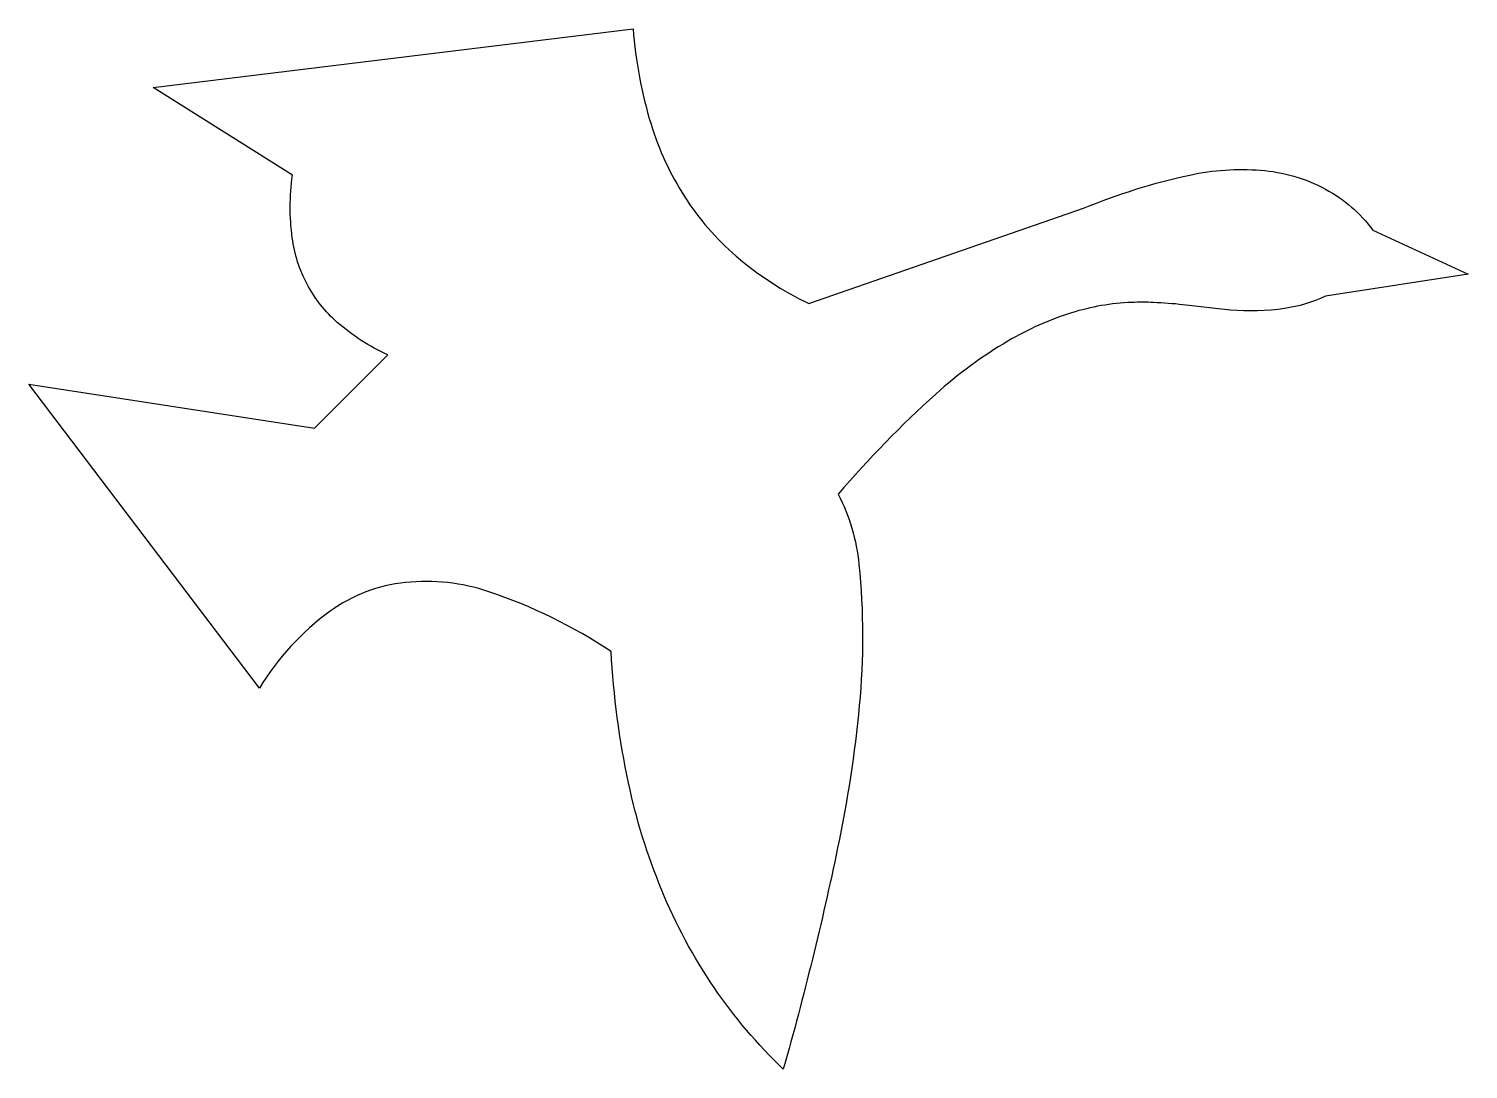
# Model space of a CAD drawing. Header units: metres. Extents: x 107.8 to 117.9, y 126.2 to 133.5.
import ezdxf

# ---------------------------------------------------------------- set-up
doc = ezdxf.new("R2010")
doc.units = ezdxf.units.M

msp = doc.modelspace()

# ---------------------------------------------------------------- linework, layer by layer
at = {"color": 7}
for points in [[(108.659674, 133.095108), (112.037394, 133.507654)], [(109.639471, 132.476289), (108.659674, 133.095108)], [(113.275032, 131.573844), (115.208841, 132.244232)], [(117.245787, 132.089527), (117.916174, 131.780117)], [(117.916174, 131.780117), (116.910593, 131.625413)], [(109.794175, 130.697184), (110.309858, 131.212867)], [(109.407414, 128.866512), (107.783014, 131.006594)], [(107.783014, 131.006594), (109.794175, 130.697184)]]:
    msp.add_lwpolyline(points, dxfattribs=at)
for points in [[(112.037394, 133.507654, 0.055788), (112.163455, 132.836106, 0.068179), (112.398494, 132.327868, 0.072899), (112.763489, 131.907369, 0.06641), (113.275032, 131.573844)], [(110.309858, 131.212867, -0.073769), (109.955046, 131.441143, -0.091249), (109.742677, 131.709294, -0.088752), (109.637707, 132.036095, -0.068991), (109.639471, 132.476289)], [(115.208841, 132.244232, -0.045741), (115.956799, 132.478529, -0.072113), (116.454342, 132.5125, -0.104126), (116.911228, 132.379483, -0.11211), (117.245787, 132.089527)], [(116.910593, 131.625413, -0.074186), (116.623502, 131.53876, -0.058202), (116.242221, 131.527791), (115.90704, 131.565605, 0.015548), (115.700786, 131.581177, 0.020853), (115.546533, 131.581573, 0.066086), (115.124554, 131.508652, 0.057541), (114.675554, 131.309189, 0.050143), (114.168328, 130.936862, 0.032031), (113.481305, 130.23307)], [(113.481305, 130.23307, -0.094061), (113.627406, 129.737446, -0.048625), (113.629313, 128.74433, -0.02769), (113.477298, 127.74269, -0.017481), (113.094543, 126.184963)], [(111.882689, 129.124353, 0.065649), (111.02149, 129.545733, 0.107342), (110.434483, 129.610608, 0.131545), (109.903846, 129.407608, 0.101067), (109.407414, 128.866512)], [(113.094543, 126.184963, -0.053251), (112.607762, 126.760021, -0.051296), (112.237289, 127.448688, -0.045659), (112.005175, 128.199598, -0.038447), (111.882689, 129.124353)]]:
    msp.add_lwpolyline(points, format="xyb", dxfattribs=at)

doc.saveas('drawing.dxf')
